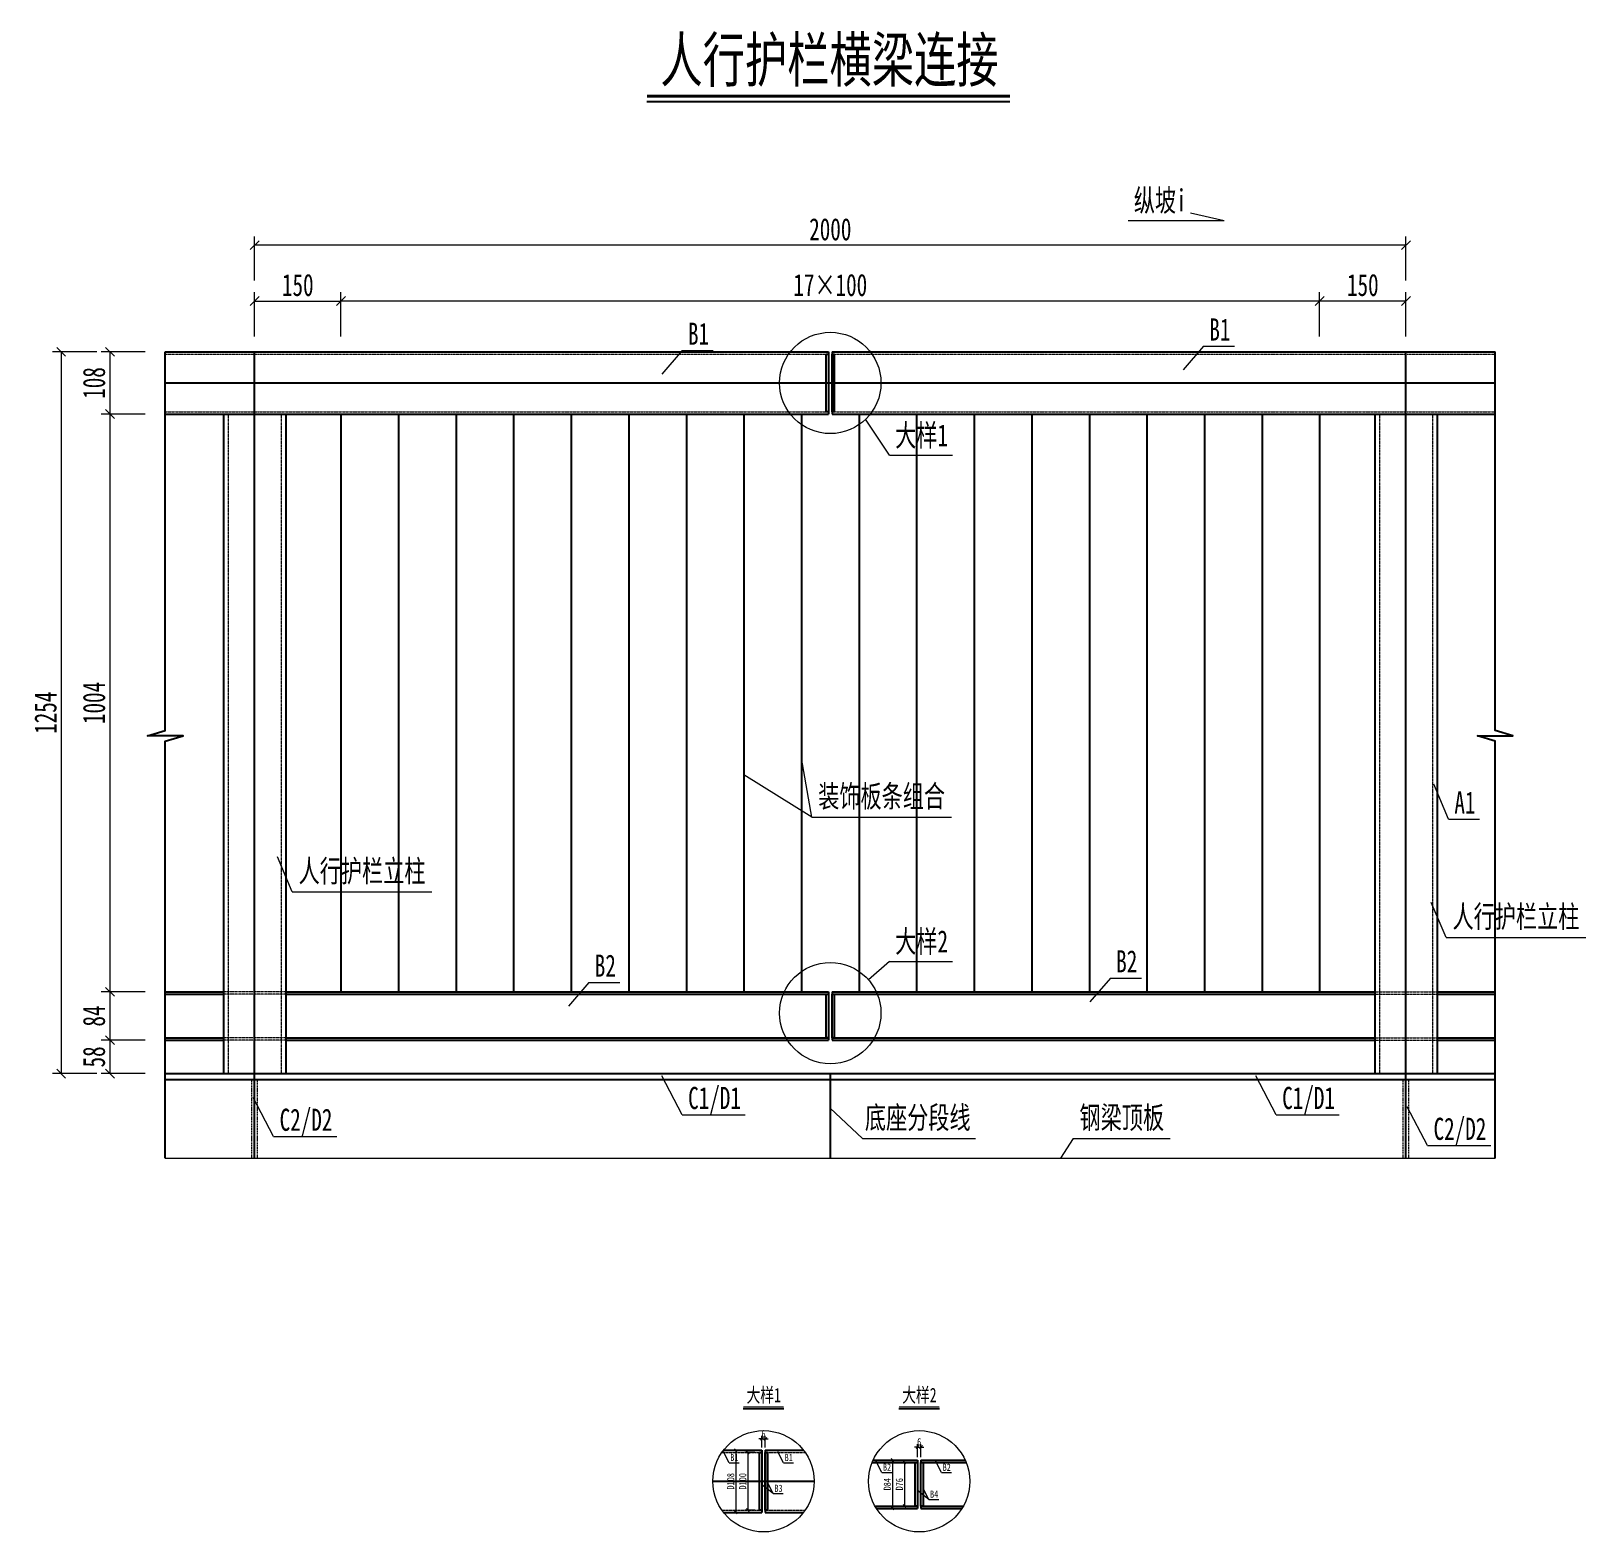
# Model space of a CAD drawing. Header units: millimetres. Extents: x -13368 to 383539, y -58537 to -26098.
# Drawn here: x 11901 to 14602, y -39917 to -37309 of the extents above; entities that cross this region are included whole.
import ezdxf
from ezdxf.enums import TextEntityAlignment as Align

# ---------------------------------------------------------------- set-up
doc = ezdxf.new("R2010")
doc.units = ezdxf.units.MM
doc.linetypes.add('DASHED', pattern=[0.75, 0.5, -0.25])
doc.layers.get('Defpoints').update_dxf_attribs({"color": 8})
for name, color, linetype, lineweight in [('文字', 7, 'Continuous', 15), ('标注线及字体', 2, 'Continuous', 15), ('细实线', 4, 'Continuous', 15), ('虚线', 7, 'DASHED', 13), ('钢板粗线', 1, 'Continuous', 25)]:
    doc.layers.add(name, color=color, linetype=linetype, lineweight=lineweight)
doc.styles.add('111', font='', dxfattribs={"width": 0.7})
doc.styles.add('BM_Dim', font='', dxfattribs={"width": 0.85})
doc.styles.get('111').set_extended_font_data('仿宋_GB2312')
doc.styles.get('BM_Dim').set_extended_font_data('仿宋_GB2312')
doc.dimstyles.new('200', dxfattribs={"dimscale": 0, "dimtxt": 2.5, "dimasz": 1, "dimexe": 1, "dimexo": 1, "dimgap": 0.6, "dimtad": 1, "dimdec": 0, "dimdsep": 46, "dimtxsty": '111', "dimblk": 'OBLIQUE', "dimcen": 0, "dimclrd": 4, "dimclre": 4, "dimclrt": 4, "dimadec": 1, "dimazin": 2, "dimtfac": 1, "dimtdec": 0, "dimtix": 1, "dimtmove": 2, "dimatfit": 3, "dimfxl": 4, "dimfxlon": 1, "dimtolj": 1, "dimlwd": -1, "dimlwe": -1, "dimarcsym": 0})

# ---------------------------------------------------------------- blocks, each defined once
blk = doc.blocks.new('_Oblique')
at = {"color": 0, "linetype": 'ByBlock', "lineweight": -2}
blk.add_line((-0.5, -0.5), (0.5, 0.5), dxfattribs=at)
blk = doc.blocks.new('*D92')
at = {"layer": 'Defpoints', "color": 0, "transparency": 16777216}
for p in [(12439.3, -37778.4), (12289.3, -37920.8), (12439.3, -37986.1)]:
    blk.add_point(p, dxfattribs=at)
at = {"layer": '细实线', "color": 4, "transparency": 16777216}
for p, q in [((12289.3, -37839.9), (12289.3, -37763)), ((12289.3, -37778.4), (12439.3, -37778.4)), ((12439.3, -37839.9), (12439.3, -37763))]:
    blk.add_line(p, q, dxfattribs=at)
at = {"layer": '细实线', "color": 4, "transparency": 16777216, "xscale": 15.38461538461539, "yscale": 15.38461538461539, "zscale": 15.38461538461539, "rotation": 180}
blk.add_blockref('_Oblique', (12289.3, -37778.4), dxfattribs=at)
at = {"layer": '细实线', "color": 4, "transparency": 16777216, "xscale": 15.38461538461539, "yscale": 15.38461538461539, "zscale": 15.38461538461539}
blk.add_blockref('_Oblique', (12439.3, -37778.4), dxfattribs=at)
at = {"layer": '细实线', "color": 4, "transparency": 16777216, "insert": (12364.3, -37750.8), "char_height": 38.46, "attachment_point": 5, "style": '111'}
blk.add_mtext('\\A1;150', dxfattribs=at)
blk = doc.blocks.new('*D93')
at = {"layer": 'Defpoints', "color": 0, "transparency": 16777216}
for p in [(12439.3, -37778.4), (12439.3, -37986.1), (14139.3, -37995.2)]:
    blk.add_point(p, dxfattribs=at)
at = {"layer": '细实线', "color": 4, "transparency": 16777216}
for p, q in [((12439.3, -37839.9), (12439.3, -37763)), ((14139.3, -37778.4), (12439.3, -37778.4)), ((14139.3, -37839.9), (14139.3, -37763))]:
    blk.add_line(p, q, dxfattribs=at)
at = {"layer": '细实线', "color": 4, "transparency": 16777216, "xscale": 15.38461538461539, "yscale": 15.38461538461539, "zscale": 15.38461538461539, "rotation": 180}
blk.add_blockref('_Oblique', (12439.3, -37778.4), dxfattribs=at)
at = {"layer": '细实线', "color": 4, "transparency": 16777216, "xscale": 15.38461538461539, "yscale": 15.38461538461539, "zscale": 15.38461538461539}
blk.add_blockref('_Oblique', (14139.3, -37778.4), dxfattribs=at)
at = {"layer": '细实线', "color": 4, "transparency": 16777216, "insert": (13289.3, -37750.8), "char_height": 38.46, "attachment_point": 5, "style": '111'}
blk.add_mtext('\\A1;17×100', dxfattribs=at)
blk = doc.blocks.new('*D94')
at = {"layer": 'Defpoints', "color": 0, "transparency": 16777216}
for p in [(14139.3, -37778.4), (14289.3, -37920.8), (14139.3, -37986.1)]:
    blk.add_point(p, dxfattribs=at)
at = {"layer": '细实线', "color": 4, "transparency": 16777216}
for p, q in [((14139.3, -37839.9), (14139.3, -37763)), ((14289.3, -37778.4), (14139.3, -37778.4)), ((14289.3, -37839.9), (14289.3, -37763))]:
    blk.add_line(p, q, dxfattribs=at)
at = {"layer": '细实线', "color": 4, "transparency": 16777216, "xscale": 15.38461538461539, "yscale": 15.38461538461539, "zscale": 15.38461538461539, "rotation": 180}
blk.add_blockref('_Oblique', (14139.3, -37778.4), dxfattribs=at)
at = {"layer": '细实线', "color": 4, "transparency": 16777216, "xscale": 15.38461538461539, "yscale": 15.38461538461539, "zscale": 15.38461538461539}
blk.add_blockref('_Oblique', (14289.3, -37778.4), dxfattribs=at)
at = {"layer": '细实线', "color": 4, "transparency": 16777216, "insert": (14214.3, -37750.8), "char_height": 38.46, "attachment_point": 5, "style": '111'}
blk.add_mtext('\\A1;150', dxfattribs=at)
blk = doc.blocks.new('*D95')
at = {"layer": 'Defpoints', "color": 0, "transparency": 16777216}
for p in [(12289.3, -37681.5), (12289.3, -37920.8), (14289.3, -37920.8)]:
    blk.add_point(p, dxfattribs=at)
at = {"layer": '细实线', "color": 4, "transparency": 16777216}
for p, q in [((12289.3, -37743), (12289.3, -37666.1)), ((14289.3, -37743), (14289.3, -37666.1)), ((14289.3, -37681.5), (12289.3, -37681.5))]:
    blk.add_line(p, q, dxfattribs=at)
at = {"layer": '细实线', "color": 4, "transparency": 16777216, "xscale": 15.38461538461539, "yscale": 15.38461538461539, "zscale": 15.38461538461539, "rotation": 180}
blk.add_blockref('_Oblique', (12289.3, -37681.5), dxfattribs=at)
at = {"layer": '细实线', "color": 4, "transparency": 16777216, "xscale": 15.38461538461539, "yscale": 15.38461538461539, "zscale": 15.38461538461539}
blk.add_blockref('_Oblique', (14289.3, -37681.5), dxfattribs=at)
at = {"layer": '细实线', "color": 4, "transparency": 16777216, "insert": (13289.3, -37654), "char_height": 38.46, "attachment_point": 5, "style": '111'}
blk.add_mtext('\\A1;2000', dxfattribs=at)
blk = doc.blocks.new('*D96')
at = {"layer": 'Defpoints', "color": 0, "transparency": 16777216}
for p in [(12165.1, -37866.8), (12038, -37974.8), (12165.1, -37974.8)]:
    blk.add_point(p, dxfattribs=at)
at = {"layer": '细实线', "color": 4, "transparency": 16777216}
for p, q in [((12099.5, -37866.8), (12022.6, -37866.8)), ((12038, -37866.8), (12038, -37974.8)), ((12099.5, -37974.8), (12022.6, -37974.8))]:
    blk.add_line(p, q, dxfattribs=at)
at = {"layer": '细实线', "color": 4, "transparency": 16777216, "xscale": 15.38461538461539, "yscale": 15.38461538461539, "zscale": 15.38461538461539}
for p, rotation in [((12038, -37866.8), 90), ((12038, -37974.8), 270)]:
    blk.add_blockref('_Oblique', p, dxfattribs=dict(at, rotation=rotation))
at = {"layer": '细实线', "color": 4, "transparency": 16777216, "insert": (12010.5, -37920.8), "char_height": 38.46, "attachment_point": 5, "rotation": 90, "style": '111'}
blk.add_mtext('\\A1;108', dxfattribs=at)
blk = doc.blocks.new('*D97')
at = {"layer": 'Defpoints', "color": 0, "transparency": 16777216}
for p in [(12165.1, -37974.8), (12038, -38978.8), (12150.5, -38978.8)]:
    blk.add_point(p, dxfattribs=at)
at = {"layer": '细实线', "color": 4, "transparency": 16777216}
for p, q in [((12099.5, -37974.8), (12022.6, -37974.8)), ((12038, -37974.8), (12038, -38978.8)), ((12099.5, -38978.8), (12022.6, -38978.8))]:
    blk.add_line(p, q, dxfattribs=at)
at = {"layer": '细实线', "color": 4, "transparency": 16777216, "xscale": 15.38461538461539, "yscale": 15.38461538461539, "zscale": 15.38461538461539}
for p, rotation in [((12038, -37974.8), 90), ((12038, -38978.8), 270)]:
    blk.add_blockref('_Oblique', p, dxfattribs=dict(at, rotation=rotation))
at = {"layer": '细实线', "color": 4, "transparency": 16777216, "insert": (12010.5, -38476.8), "char_height": 38.46, "attachment_point": 5, "rotation": 90, "style": '111'}
blk.add_mtext('\\A1;1004', dxfattribs=at)
blk = doc.blocks.new('*D98')
at = {"layer": 'Defpoints', "color": 0, "transparency": 16777216}
for p in [(12150.5, -38978.8), (12038, -39062.8), (12150.5, -39062.8)]:
    blk.add_point(p, dxfattribs=at)
at = {"layer": '细实线', "color": 4, "transparency": 16777216}
for p, q in [((12099.5, -38978.8), (12022.6, -38978.8)), ((12038, -38978.8), (12038, -39062.8)), ((12099.5, -39062.8), (12022.6, -39062.8))]:
    blk.add_line(p, q, dxfattribs=at)
at = {"layer": '细实线', "color": 4, "transparency": 16777216, "xscale": 15.38461538461539, "yscale": 15.38461538461539, "zscale": 15.38461538461539}
for p, rotation in [((12038, -38978.8), 90), ((12038, -39062.8), 270)]:
    blk.add_blockref('_Oblique', p, dxfattribs=dict(at, rotation=rotation))
at = {"layer": '细实线', "color": 4, "transparency": 16777216, "insert": (12010.5, -39020.8), "char_height": 38.46, "attachment_point": 5, "rotation": 90, "style": '111'}
blk.add_mtext('\\A1;84', dxfattribs=at)
blk = doc.blocks.new('*D99')
at = {"layer": 'Defpoints', "color": 0, "transparency": 16777216}
for p in [(12150.5, -39062.8), (12038, -39120.8), (12150.5, -39120.8)]:
    blk.add_point(p, dxfattribs=at)
at = {"layer": '细实线', "color": 4, "transparency": 16777216}
for p, q in [((12099.5, -39062.8), (12022.6, -39062.8)), ((12038, -39062.8), (12038, -39120.8)), ((12099.5, -39120.8), (12022.6, -39120.8))]:
    blk.add_line(p, q, dxfattribs=at)
at = {"layer": '细实线', "color": 4, "transparency": 16777216, "xscale": 15.38461538461539, "yscale": 15.38461538461539, "zscale": 15.38461538461539}
for p, rotation in [((12038, -39062.8), 90), ((12038, -39120.8), 270)]:
    blk.add_blockref('_Oblique', p, dxfattribs=dict(at, rotation=rotation))
at = {"layer": '细实线', "color": 4, "transparency": 16777216, "insert": (12010.5, -39091.8), "char_height": 38.46, "attachment_point": 5, "rotation": 90, "style": '111'}
blk.add_mtext('\\A1;58', dxfattribs=at)
blk = doc.blocks.new('*D100')
at = {"layer": 'Defpoints', "color": 0, "transparency": 16777216}
for p in [(12150.5, -37866.8), (11953.4, -39120.8), (12150.5, -39120.8)]:
    blk.add_point(p, dxfattribs=at)
at = {"layer": '细实线', "color": 4, "transparency": 16777216}
for p, q in [((12015, -37866.8), (11938, -37866.8)), ((11953.4, -37866.8), (11953.4, -39120.8)), ((12015, -39120.8), (11938, -39120.8))]:
    blk.add_line(p, q, dxfattribs=at)
at = {"layer": '细实线', "color": 4, "transparency": 16777216, "xscale": 15.38461538461539, "yscale": 15.38461538461539, "zscale": 15.38461538461539}
for p, rotation in [((11953.4, -37866.8), 90), ((11953.4, -39120.8), 270)]:
    blk.add_blockref('_Oblique', p, dxfattribs=dict(at, rotation=rotation))
at = {"layer": '细实线', "color": 4, "transparency": 16777216, "insert": (11926.3, -38493.8), "char_height": 38.46, "attachment_point": 5, "rotation": 90, "style": '111'}
blk.add_mtext('\\A1;1254', dxfattribs=at)
blk = doc.blocks.new('*D101')
at = {"layer": 'Defpoints', "color": 0, "transparency": 16777216}
for p in [(13142.6, -39775.2), (13125.2, -39883.2), (13142.6, -39883.2)]:
    blk.add_point(p, dxfattribs=at)
at = {"layer": '细实线', "color": 4, "transparency": 16777216}
for p, q in [((13137.6, -39775.2), (13120.2, -39775.2)), ((13125.2, -39775.2), (13125.2, -39883.2)), ((13137.6, -39883.2), (13120.2, -39883.2))]:
    blk.add_line(p, q, dxfattribs=at)
at = {"layer": '细实线', "color": 4, "transparency": 16777216, "xscale": 5, "yscale": 5, "zscale": 5}
for p, rotation in [((13125.2, -39775.2), 90), ((13125.2, -39883.2), 270)]:
    blk.add_blockref('_Oblique', p, dxfattribs=dict(at, rotation=rotation))
at = {"layer": '细实线', "color": 4, "transparency": 16777216, "insert": (13116.3, -39829.2), "char_height": 12.5, "attachment_point": 5, "rotation": 90, "style": '111'}
blk.add_mtext('\\A1;D108', dxfattribs=at)
blk = doc.blocks.new('*D102')
at = {"layer": 'Defpoints', "color": 0, "transparency": 16777216}
for p in [(13163.5, -39779.2), (13146.1, -39879.2), (13163.5, -39879.2)]:
    blk.add_point(p, dxfattribs=at)
at = {"layer": '细实线', "color": 4, "transparency": 16777216}
for p, q in [((13158.5, -39779.2), (13141.1, -39779.2)), ((13146.1, -39779.2), (13146.1, -39879.2)), ((13158.5, -39879.2), (13141.1, -39879.2))]:
    blk.add_line(p, q, dxfattribs=at)
at = {"layer": '细实线', "color": 4, "transparency": 16777216, "xscale": 5, "yscale": 5, "zscale": 5}
for p, rotation in [((13146.1, -39779.2), 90), ((13146.1, -39879.2), 270)]:
    blk.add_blockref('_Oblique', p, dxfattribs=dict(at, rotation=rotation))
at = {"layer": '细实线', "color": 4, "transparency": 16777216, "insert": (13137.2, -39829.2), "char_height": 12.5, "attachment_point": 5, "rotation": 90, "style": '111'}
blk.add_mtext('\\A1;D100', dxfattribs=at)
blk = doc.blocks.new('*D103')
at = {"layer": 'Defpoints', "color": 0, "transparency": 16777216}
for p in [(13414.7, -39792.3), (13397.3, -39876.3), (13414.7, -39876.3)]:
    blk.add_point(p, dxfattribs=at)
at = {"layer": '细实线', "color": 4, "transparency": 16777216}
for p, q in [((13409.7, -39792.3), (13392.3, -39792.3)), ((13397.3, -39792.3), (13397.3, -39876.3)), ((13409.7, -39876.3), (13392.3, -39876.3))]:
    blk.add_line(p, q, dxfattribs=at)
at = {"layer": '细实线', "color": 4, "transparency": 16777216, "xscale": 5, "yscale": 5, "zscale": 5}
for p, rotation in [((13397.3, -39792.3), 90), ((13397.3, -39876.3), 270)]:
    blk.add_blockref('_Oblique', p, dxfattribs=dict(at, rotation=rotation))
at = {"layer": '细实线', "color": 4, "transparency": 16777216, "insert": (13388.3, -39834.3), "char_height": 12.5, "attachment_point": 5, "rotation": 90, "style": '111'}
blk.add_mtext('\\A1;D84', dxfattribs=at)
blk = doc.blocks.new('*D104')
at = {"layer": 'Defpoints', "color": 0, "transparency": 16777216}
for p in [(13435.6, -39796.3), (13418.2, -39872.3), (13435.6, -39872.3)]:
    blk.add_point(p, dxfattribs=at)
at = {"layer": '细实线', "color": 4, "transparency": 16777216}
for p, q in [((13430.6, -39796.3), (13413.2, -39796.3)), ((13418.2, -39796.3), (13418.2, -39872.3)), ((13430.6, -39872.3), (13413.2, -39872.3))]:
    blk.add_line(p, q, dxfattribs=at)
at = {"layer": '细实线', "color": 4, "transparency": 16777216, "xscale": 5, "yscale": 5, "zscale": 5}
for p, rotation in [((13418.2, -39796.3), 90), ((13418.2, -39872.3), 270)]:
    blk.add_blockref('_Oblique', p, dxfattribs=dict(at, rotation=rotation))
at = {"layer": '细实线', "color": 4, "transparency": 16777216, "insert": (13409.2, -39834.3), "char_height": 12.5, "attachment_point": 5, "rotation": 90, "style": '111'}
blk.add_mtext('\\A1;D76', dxfattribs=at)
blk = doc.blocks.new('*D105')
at = {"layer": 'Defpoints', "color": 0, "transparency": 16777216}
for p in [(13170.3, -39775.2), (13176.3, -39755.5), (13176.3, -39775.2)]:
    blk.add_point(p, dxfattribs=at)
at = {"layer": '细实线', "color": 4, "transparency": 16777216}
for p, q in [((13170.3, -39770.2), (13170.3, -39750.5)), ((13176.3, -39770.2), (13176.3, -39750.5)), ((13170.3, -39755.5), (13165.3, -39755.5)), ((13170.3, -39755.5), (13176.3, -39755.5)), ((13176.3, -39755.5), (13181.3, -39755.5))]:
    blk.add_line(p, q, dxfattribs=at)
at = {"layer": '细实线', "color": 4, "transparency": 16777216, "xscale": 5, "yscale": 5, "zscale": 5}
blk.add_blockref('_Oblique', (13170.3, -39755.5), dxfattribs=at)
at = {"layer": '细实线', "color": 4, "transparency": 16777216, "xscale": 5, "yscale": 5, "zscale": 5, "rotation": 180}
blk.add_blockref('_Oblique', (13176.3, -39755.5), dxfattribs=at)
at = {"layer": '细实线', "color": 4, "transparency": 16777216, "insert": (13173.3, -39746.5), "char_height": 12.5, "attachment_point": 5, "style": '111'}
blk.add_mtext('\\A1;6', dxfattribs=at)
blk = doc.blocks.new('*D106')
at = {"layer": 'Defpoints', "color": 0, "transparency": 16777216}
for p in [(13446.7, -39769.7), (13440.7, -39792.3), (13446.7, -39792.3)]:
    blk.add_point(p, dxfattribs=at)
at = {"layer": '细实线', "color": 4, "transparency": 16777216}
for p, q in [((13440.7, -39769.7), (13435.7, -39769.7)), ((13440.7, -39787.3), (13440.7, -39764.7)), ((13440.7, -39769.7), (13446.7, -39769.7)), ((13446.7, -39787.3), (13446.7, -39764.7)), ((13446.7, -39769.7), (13451.7, -39769.7))]:
    blk.add_line(p, q, dxfattribs=at)
at = {"layer": '细实线', "color": 4, "transparency": 16777216, "xscale": 5, "yscale": 5, "zscale": 5}
blk.add_blockref('_Oblique', (13440.7, -39769.7), dxfattribs=at)
at = {"layer": '细实线', "color": 4, "transparency": 16777216, "xscale": 5, "yscale": 5, "zscale": 5, "rotation": 180}
blk.add_blockref('_Oblique', (13446.7, -39769.7), dxfattribs=at)
at = {"layer": '细实线', "color": 4, "transparency": 16777216, "insert": (13443.7, -39760.7), "char_height": 12.5, "attachment_point": 5, "style": '111'}
blk.add_mtext('\\A1;6', dxfattribs=at)

msp = doc.modelspace()

# ---------------------------------------------------------------- linework, layer by layer
at = {"color": 4}
for p, q in [((12970.9, -37431.9), (13601.4, -37431.9)), ((13138.2, -39702.8), (13208.5, -39702.8)), ((13408.5, -39702.8), (13478.8, -39702.8))]:
    msp.add_line(p, q, dxfattribs=at)
at = {"color": 6}
for points, const_width in [([(12970.9, -37422.6), (13601.4, -37422.6)], 5.54), ([(13138.2, -39699.8), (13208.5, -39699.8)], 1.8), ([(13408.5, -39699.8), (13478.8, -39699.8)], 1.8)]:
    msp.add_lwpolyline(points, dxfattribs=dict(at, const_width=const_width))
at = {"color": 4}
for points in [[(12134.2, -39267.6), (12134.2, -38543.2), (12165, -38534), (12103.5, -38534), (12134.2, -38524.7), (12134.2, -38512.4), (12134.2, -37866.8)], [(14444.4, -39267.6), (14444.4, -38543.2), (14413.6, -38534), (14475.1, -38534), (14444.4, -38524.7), (14444.4, -38512.4), (14444.4, -37866.8)]]:
    msp.add_lwpolyline(points, dxfattribs=at)
at = {"layer": 'Defpoints'}
for p, q in [((12289.3, -39267.6), (12289.3, -37866.8)), ((14289.3, -39267.6), (14289.3, -37866.8)), ((12134.2, -37920.8), (14444.4, -37920.8)), ((13085.4, -39829.2), (13261.3, -39829.2))]:
    msp.add_line(p, q, dxfattribs=at)
at = {"layer": '细实线'}
for p, q in [((13806.6, -37638.3), (13973.2, -37638.3)), ((13915, -37625.4), (13973.2, -37638.3)), ((13937.8, -37857.1), (13902.2, -37898.1)), ((13937.8, -37857.1), (13991.6, -37857.1)), ((13032, -37864.5), (12996.5, -37905.5)), ((13032, -37864.5), (13085.9, -37864.5)), ((13392.2, -38046.5), (13350.6, -37983.9)), ((13392.2, -38046.5), (13501.4, -38046.5)), ((13257, -38675.1), (13239.3, -38573)), ((13257, -38675.1), (13139.3, -38601.9)), ((14363.3, -38679), (14337.8, -38618.1)), ((13257, -38675.1), (13500, -38675.1)), ((14363.3, -38679), (14417.2, -38679)), ((12354.4, -38805.1), (12328.9, -38744.2)), ((12354.4, -38805.1), (12597.4, -38805.1)), ((14358.8, -38884.2), (14333.2, -38823.3)), ((14358.8, -38884.2), (14601.8, -38884.2)), ((13392.2, -38925.9), (13355.5, -38957.9)), ((13392.2, -38925.9), (13501.4, -38925.9)), ((12870.1, -38962.4), (12834.6, -39003.4)), ((12870.1, -38962.4), (12923.9, -38962.4)), ((13775.8, -38955), (13740.3, -38996)), ((13775.8, -38955), (13829.7, -38955)), ((13032, -39192.4), (12996.5, -39124.7)), ((14063.9, -39192.4), (14028.4, -39124.7)), ((12322.4, -39230.3), (12286.9, -39162.6)), ((13345.3, -39233.5), (13289.3, -39181)), ((14326.8, -39246), (14291.3, -39178.3)), ((13032, -39192.4), (13141.6, -39192.4)), ((14063.9, -39192.4), (14173.5, -39192.4)), ((12322.4, -39230.3), (12432, -39230.3)), ((13345.3, -39233.5), (13541.7, -39233.5)), ((13711.1, -39233.5), (13689, -39267.6)), ((13711.1, -39233.5), (13879.7, -39233.5)), ((12134.2, -39267.6), (14444.4, -39267.6)), ((14326.8, -39246), (14436.4, -39246)), ((13113.4, -39797), (13103.6, -39777.8)), ((13207.9, -39797.2), (13198.1, -39778)), ((13113.4, -39797), (13130.9, -39797)), ((13207.9, -39797.2), (13225.4, -39797.2)), ((13378.7, -39813.9), (13368.8, -39794.8)), ((13482.4, -39814.1), (13472.5, -39794.9)), ((13190.2, -39850.7), (13170.3, -39835.1)), ((13190.2, -39850.7), (13180.3, -39831.5)), ((13378.7, -39813.9), (13396.2, -39813.9)), ((13482.4, -39814.1), (13499.9, -39814.1)), ((13190.2, -39850.7), (13207.7, -39850.7)), ((13460.5, -39860.8), (13440.7, -39845.2)), ((13460.5, -39860.8), (13450.7, -39841.6)), ((13460.5, -39860.8), (13478, -39860.8))]:
    msp.add_line(p, q, dxfattribs=at)
for centre in [(13289.3, -37920.8), (13289.3, -39015.7), (13173.3, -39829.2), (13443.7, -39829.2)]:
    msp.add_circle(centre, 88, dxfattribs=at)
at = {"layer": '虚线'}
for p, q in [((12134.2, -37870.8), (13286.3, -37870.8)), ((13292.3, -37870.8), (14444.4, -37870.8)), ((12134.2, -37970.8), (13286.3, -37970.8)), ((13292.3, -37970.8), (14444.4, -37970.8)), ((12243.3, -37974.8), (12243.3, -39120.8)), ((12335.3, -37974.8), (12335.3, -39120.8)), ((14243.3, -37974.8), (14243.3, -39120.8)), ((14335.3, -37974.8), (14335.3, -39120.8)), ((12343.3, -38978.8), (12235.3, -38978.8)), ((12343.3, -38982.8), (12235.3, -38982.8)), ((14235.3, -38978.8), (14343.3, -38978.8)), ((14235.3, -38982.8), (14343.3, -38982.8)), ((12343.3, -39058.8), (12235.3, -39058.8)), ((12343.3, -39062.8), (12235.3, -39062.8)), ((14235.3, -39058.8), (14343.3, -39058.8)), ((14235.3, -39062.8), (14343.3, -39062.8)), ((13101, -39779.2), (13170.3, -39779.2)), ((13176.3, -39779.2), (13245.7, -39779.2)), ((13101, -39879.2), (13170.3, -39879.2)), ((13176.3, -39879.2), (13245.7, -39879.2))]:
    msp.add_line(p, q, dxfattribs=at)
at = {"layer": '虚线', "ltscale": 4}
for p, q in [((12284.3, -39267.6), (12284.3, -39130.8)), ((12294.3, -39267.6), (12294.3, -39130.8)), ((14284.3, -39267.6), (14284.3, -39130.8)), ((14294.3, -39267.6), (14294.3, -39130.8))]:
    msp.add_line(p, q, dxfattribs=at)
at = {"layer": '钢板粗线'}
for p, q in [((12134.2, -37866.8), (13286.3, -37866.8)), ((13286.3, -37866.8), (13286.3, -37974.8)), ((13292.3, -37866.8), (13292.3, -37974.8)), ((13292.3, -37866.8), (14444.4, -37866.8)), ((12134.2, -37974.8), (13286.3, -37974.8)), ((12235.3, -37974.8), (12235.3, -39120.8)), ((12343.3, -37974.8), (12343.3, -39120.8)), ((12439.3, -37974.8), (12439.3, -38978.8)), ((12539.3, -37974.8), (12539.3, -38978.8)), ((12639.3, -37974.8), (12639.3, -38978.8)), ((12739.3, -37974.8), (12739.3, -38978.8)), ((12839.3, -37974.8), (12839.3, -38978.8)), ((12939.3, -37974.8), (12939.3, -38978.8)), ((13039.3, -37974.8), (13039.3, -38978.8)), ((13139.3, -37974.8), (13139.3, -38978.8)), ((13239.3, -37974.8), (13239.3, -38978.8)), ((13292.3, -37974.8), (14444.4, -37974.8)), ((13339.3, -37974.8), (13339.3, -38978.8)), ((13439.3, -37974.8), (13439.3, -38978.8)), ((13539.3, -37974.8), (13539.3, -38978.8)), ((13639.3, -37974.8), (13639.3, -38978.8)), ((13739.3, -37974.8), (13739.3, -38978.8)), ((13839.3, -37974.8), (13839.3, -38978.8)), ((13939.3, -37974.8), (13939.3, -38978.8)), ((14039.3, -37974.8), (14039.3, -38978.8)), ((14139.3, -37974.8), (14139.3, -38978.8)), ((14235.3, -37974.8), (14235.3, -39120.8)), ((14343.3, -37974.8), (14343.3, -39120.8)), ((12134.2, -38978.8), (12235.3, -38978.8)), ((12134.2, -38982.8), (12235.3, -38982.8)), ((12343.3, -38978.8), (13286.3, -38978.8)), ((12343.3, -38982.8), (13286.3, -38982.8)), ((13286.3, -38978.8), (13286.3, -38982.8)), ((13292.3, -38978.8), (14235.3, -38978.8)), ((13292.3, -38978.8), (13292.3, -38982.8)), ((13292.3, -38982.8), (14235.3, -38982.8)), ((14343.3, -38978.8), (14444.4, -38978.8)), ((14343.3, -38982.8), (14444.4, -38982.8)), ((12134.2, -39058.8), (12235.3, -39058.8)), ((12134.2, -39062.8), (12235.3, -39062.8)), ((12343.3, -39058.8), (13286.3, -39058.8)), ((12343.3, -39062.8), (13286.3, -39062.8)), ((13286.3, -39058.8), (13286.3, -39062.8)), ((13292.3, -39058.8), (14235.3, -39058.8)), ((13292.3, -39058.8), (13292.3, -39062.8)), ((13292.3, -39062.8), (14235.3, -39062.8)), ((14343.3, -39058.8), (14444.4, -39058.8)), ((14343.3, -39062.8), (14444.4, -39062.8)), ((12134.2, -39120.8), (14444.4, -39120.8)), ((12134.2, -39130.8), (14444.4, -39130.8)), ((13289.3, -39120.8), (13289.3, -39267.6)), ((13103.9, -39775.2), (13170.3, -39775.2)), ((13170.3, -39775.2), (13170.3, -39883.2)), ((13176.3, -39775.2), (13242.7, -39775.2)), ((13176.3, -39775.2), (13176.3, -39883.2)), ((13362.1, -39796.3), (13440.7, -39796.3)), ((13363.8, -39792.3), (13440.7, -39792.3)), ((13440.7, -39792.3), (13440.7, -39796.3)), ((13446.7, -39792.3), (13523.5, -39792.3)), ((13446.7, -39792.3), (13446.7, -39796.3)), ((13446.7, -39796.3), (13525.2, -39796.3)), ((13103.9, -39883.2), (13170.3, -39883.2)), ((13176.3, -39883.2), (13242.7, -39883.2)), ((13367, -39872.3), (13440.7, -39872.3)), ((13369.4, -39876.3), (13440.7, -39876.3)), ((13440.7, -39872.3), (13440.7, -39876.3)), ((13446.7, -39872.3), (13520.3, -39872.3)), ((13446.7, -39872.3), (13446.7, -39876.3)), ((13446.7, -39876.3), (13517.9, -39876.3))]:
    msp.add_line(p, q, dxfattribs=at)
for points in [[(13282.3, -37870.8), (13286.3, -37870.8), (13286.3, -37970.8), (13282.3, -37970.8)], [(13292.3, -37870.8), (13296.3, -37870.8), (13296.3, -37970.8), (13292.3, -37970.8)], [(13282.3, -38982.8), (13286.3, -38982.8), (13286.3, -39058.8), (13282.3, -39058.8)], [(13292.3, -38982.8), (13296.3, -38982.8), (13296.3, -39058.8), (13292.3, -39058.8)], [(13166.3, -39779.2), (13170.3, -39779.2), (13170.3, -39879.2), (13166.3, -39879.2)], [(13176.3, -39779.2), (13180.3, -39779.2), (13180.3, -39879.2), (13176.3, -39879.2)], [(13436.7, -39796.3), (13440.7, -39796.3), (13440.7, -39872.3), (13436.7, -39872.3)], [(13446.7, -39796.3), (13450.7, -39796.3), (13450.7, -39872.3), (13446.7, -39872.3)]]:
    msp.add_lwpolyline(points, close=True, dxfattribs=at)

# ---------------------------------------------------------------- texts
at = {"layer": '文字', "style": 'BM_Dim', "width": 0.7}
for s, height, p in [('纵坡i', 38.46, (13862.4, -37634.3)), ('B1', 38.46, (13966.1, -37858.6)), ('B1', 38.46, (13060.4, -37866)), ('大样1', 38.46, (13447.9, -38042.5)), ('装饰板条组合', 38.46, (13378.5, -38669.5)), ('A1', 38.46, (14391.7, -38680.5)), ('人行护栏立柱', 38.46, (12475.9, -38799.5)), ('人行护栏立柱', 38.46, (14480.3, -38878.6)), ('大样2', 38.46, (13447.9, -38921.9)), ('B2', 38.46, (12898.5, -38964)), ('B2', 38.46, (13804.2, -38956.5)), ('C1/D1', 38.46, (13088.2, -39193.9)), ('C1/D1', 38.46, (14120.1, -39193.9)), ('C2/D2', 38.46, (12378.6, -39231.8)), ('底座分段线', 38.46, (13441.2, -39227.9)), ('钢梁顶板', 38.46, (13795.7, -39227.9)), ('C2/D2', 38.46, (14383, -39247.5)), ('B1', 12.5, (13122.6, -39797.7)), ('B1', 12.5, (13217.1, -39797.9)), ('B2', 12.5, (13387.9, -39814.6)), ('B2', 12.5, (13491.6, -39814.8)), ('B3', 12.5, (13199.4, -39851.4)), ('B4', 12.5, (13469.7, -39861.5))]:
    msp.add_text(s, height=height, dxfattribs=at).set_placement(p, align=Align.BOTTOM_CENTER)
at = {"layer": '标注线及字体', "color": 0, "style": '111', "width": 0.7}
for s, height, p in [('人行护栏横梁连接', 76.92, (13287.9, -37357.9)), ('大样1', 25, (13173.7, -39678.8)), ('大样2', 25, (13444.1, -39678.8))]:
    msp.add_text(s, height=height, dxfattribs=at).set_placement(p, align=Align.MIDDLE)

# ---------------------------------------------------------------- dimensions: what is measured, and where the dimension line sits
at = {"layer": '细实线'}
for base, p1, p2, angle, override, picture, middle in [((12289.3, -37681.5), (14289.3, -37920.8), (12289.3, -37920.8), 180, {"dimscale": 15.384615, "dimblk": 'Oblique'}, '*D95', (13289.3, -37654)), ((14139.3, -37778.4), (14289.3, -37920.8), (14139.3, -37986.1), 180, {"dimscale": 15.384615}, '*D94', (14214.3, -37750.8)), ((11953.4, -39120.8), (12150.5, -37866.8), (12150.5, -39120.8), 90, {"dimscale": 15.384615, "dimblk": 'Oblique'}, '*D100', (11926.3, -38493.8)), ((12038, -37974.8), (12165.1, -37866.8), (12165.1, -37974.8), 90, {"dimscale": 15.384615, "dimblk": 'Oblique'}, '*D96', (12010.5, -37920.8)), ((12038, -38978.8), (12165.1, -37974.8), (12150.5, -38978.8), 90, {"dimscale": 15.384615, "dimblk": 'Oblique'}, '*D97', (12010.5, -38476.8)), ((12038, -39062.8), (12150.5, -38978.8), (12150.5, -39062.8), 90, {"dimscale": 15.384615, "dimblk": 'Oblique'}, '*D98', (12010.5, -39020.8)), ((12038, -39120.8), (12150.5, -39062.8), (12150.5, -39120.8), 90, {"dimscale": 15.384615, "dimblk": 'Oblique'}, '*D99', (12010.5, -39091.8))]:
    dim = msp.add_linear_dim(base=base, p1=p1, p2=p2, angle=angle, dimstyle='200', override=override, dxfattribs=at)
    dim.commit()
    dim.dimension.update_dxf_attribs({"geometry": picture, "text_midpoint": middle})
for base, p1, p2, override, picture, middle in [((12439.3, -37778.4), (12289.3, -37920.8), (12439.3, -37986.1), {"dimscale": 15.384615}, '*D92', (12364.3, -37750.8)), ((13176.3, -39755.5), (13170.3, -39775.2), (13176.3, -39775.2), {"dimscale": 5, "dimblk": 'Oblique'}, '*D105', (13173.3, -39746.5)), ((13446.7, -39769.7), (13440.7, -39792.3), (13446.7, -39792.3), {"dimscale": 5, "dimblk": 'Oblique'}, '*D106', (13443.7, -39760.7))]:
    dim = msp.add_linear_dim(base=base, p1=p1, p2=p2, dimstyle='200', override=override, dxfattribs=at)
    dim.commit()
    dim.dimension.update_dxf_attribs({"geometry": picture, "text_midpoint": middle})
for base, p1, p2, angle, text, override, picture, middle in [((12439.3, -37778.4), (14139.3, -37995.2), (12439.3, -37986.1), 180, '17×100', {"dimscale": 15.384615, "dimtxsty": '111'}, '*D93', (13289.3, -37750.8)), ((13125.2, -39883.2), (13142.6, -39775.2), (13142.6, -39883.2), 90, 'D<>', {"dimscale": 5, "dimtxsty": '111', "dimblk": 'Oblique'}, '*D101', (13116.3, -39829.2)), ((13146.1, -39879.2), (13163.5, -39779.2), (13163.5, -39879.2), 90, 'D<>', {"dimscale": 5, "dimtxsty": '111', "dimblk": 'Oblique'}, '*D102', (13137.2, -39829.2)), ((13397.3, -39876.3), (13414.7, -39792.3), (13414.7, -39876.3), 90, 'D<>', {"dimscale": 5, "dimtxsty": '111', "dimblk": 'Oblique'}, '*D103', (13388.3, -39834.3)), ((13418.2, -39872.3), (13435.6, -39796.3), (13435.6, -39872.3), 90, 'D<>', {"dimscale": 5, "dimtxsty": '111', "dimblk": 'Oblique'}, '*D104', (13409.2, -39834.3))]:
    dim = msp.add_linear_dim(base=base, p1=p1, p2=p2, angle=angle, text=text, dimstyle='200', override=override, dxfattribs=at)
    dim.commit()
    dim.dimension.update_dxf_attribs({"geometry": picture, "text_midpoint": middle})

doc.saveas('drawing.dxf')
